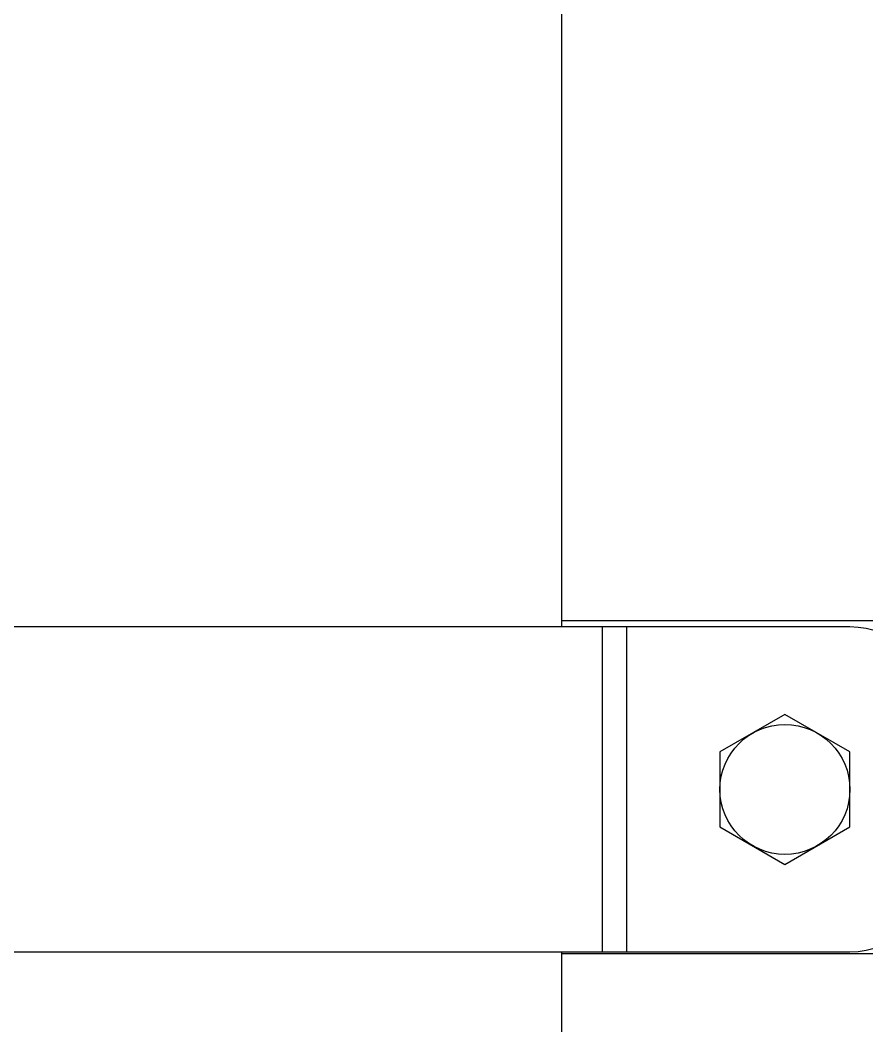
# Model space of a CAD drawing. Extents: x -427546 to -314919, y 698702 to 968782.
# Drawn here: x -407565 to -407032, y 889811 to 890444 of the extents above; entities that cross this region are included whole.
import ezdxf

# ---------------------------------------------------------------- set-up
doc = ezdxf.new("R2010")
doc.units = 0
doc.header["$LTSCALE"] = 1000
doc.header["$MEASUREMENT"] = 0
doc.layers.get('0').update_dxf_attribs({"linetype": 'CONTINUOUS'})

msp = doc.modelspace()

# ---------------------------------------------------------------- linework, layer by layer
for p, q in [((-407224.05, 890656.51), (-407224.05, 890062.36)), ((-406603.1, 890066.3), (-407224.05, 890066.3)), ((-407042.62, 890062.36), (-408086.78, 890062.36)), ((-407198.5, 890062.36), (-407198.5, 889857.92)), ((-407183.17, 890062.36), (-407183.17, 889857.92)), ((-407083.5, 890007.36), (-407124.39, 889983.75)), ((-407042.62, 889983.75), (-407083.5, 890007.36)), ((-407124.39, 889983.75), (-407124.39, 889936.54)), ((-407042.62, 889936.54), (-407042.62, 889983.75)), ((-407124.39, 889936.54), (-407083.5, 889912.93)), ((-407083.5, 889912.93), (-407042.62, 889936.54)), ((-408086.78, 889857.92), (-407042.62, 889857.92)), ((-407224.05, 889857.92), (-407224.05, 889289.33)), ((-406603.42, 889856.76), (-407224.05, 889856.64))]:
    msp.add_line(p, q)
msp.add_circle((-407083.5, 889960.14), 40.89)
for centre, start, end in [((-407042.62, 890011.25), 0, 90), ((-407042.62, 889909.03), 270, 0)]:
    msp.add_arc(centre, 51.11, start, end)

doc.saveas('drawing.dxf')
